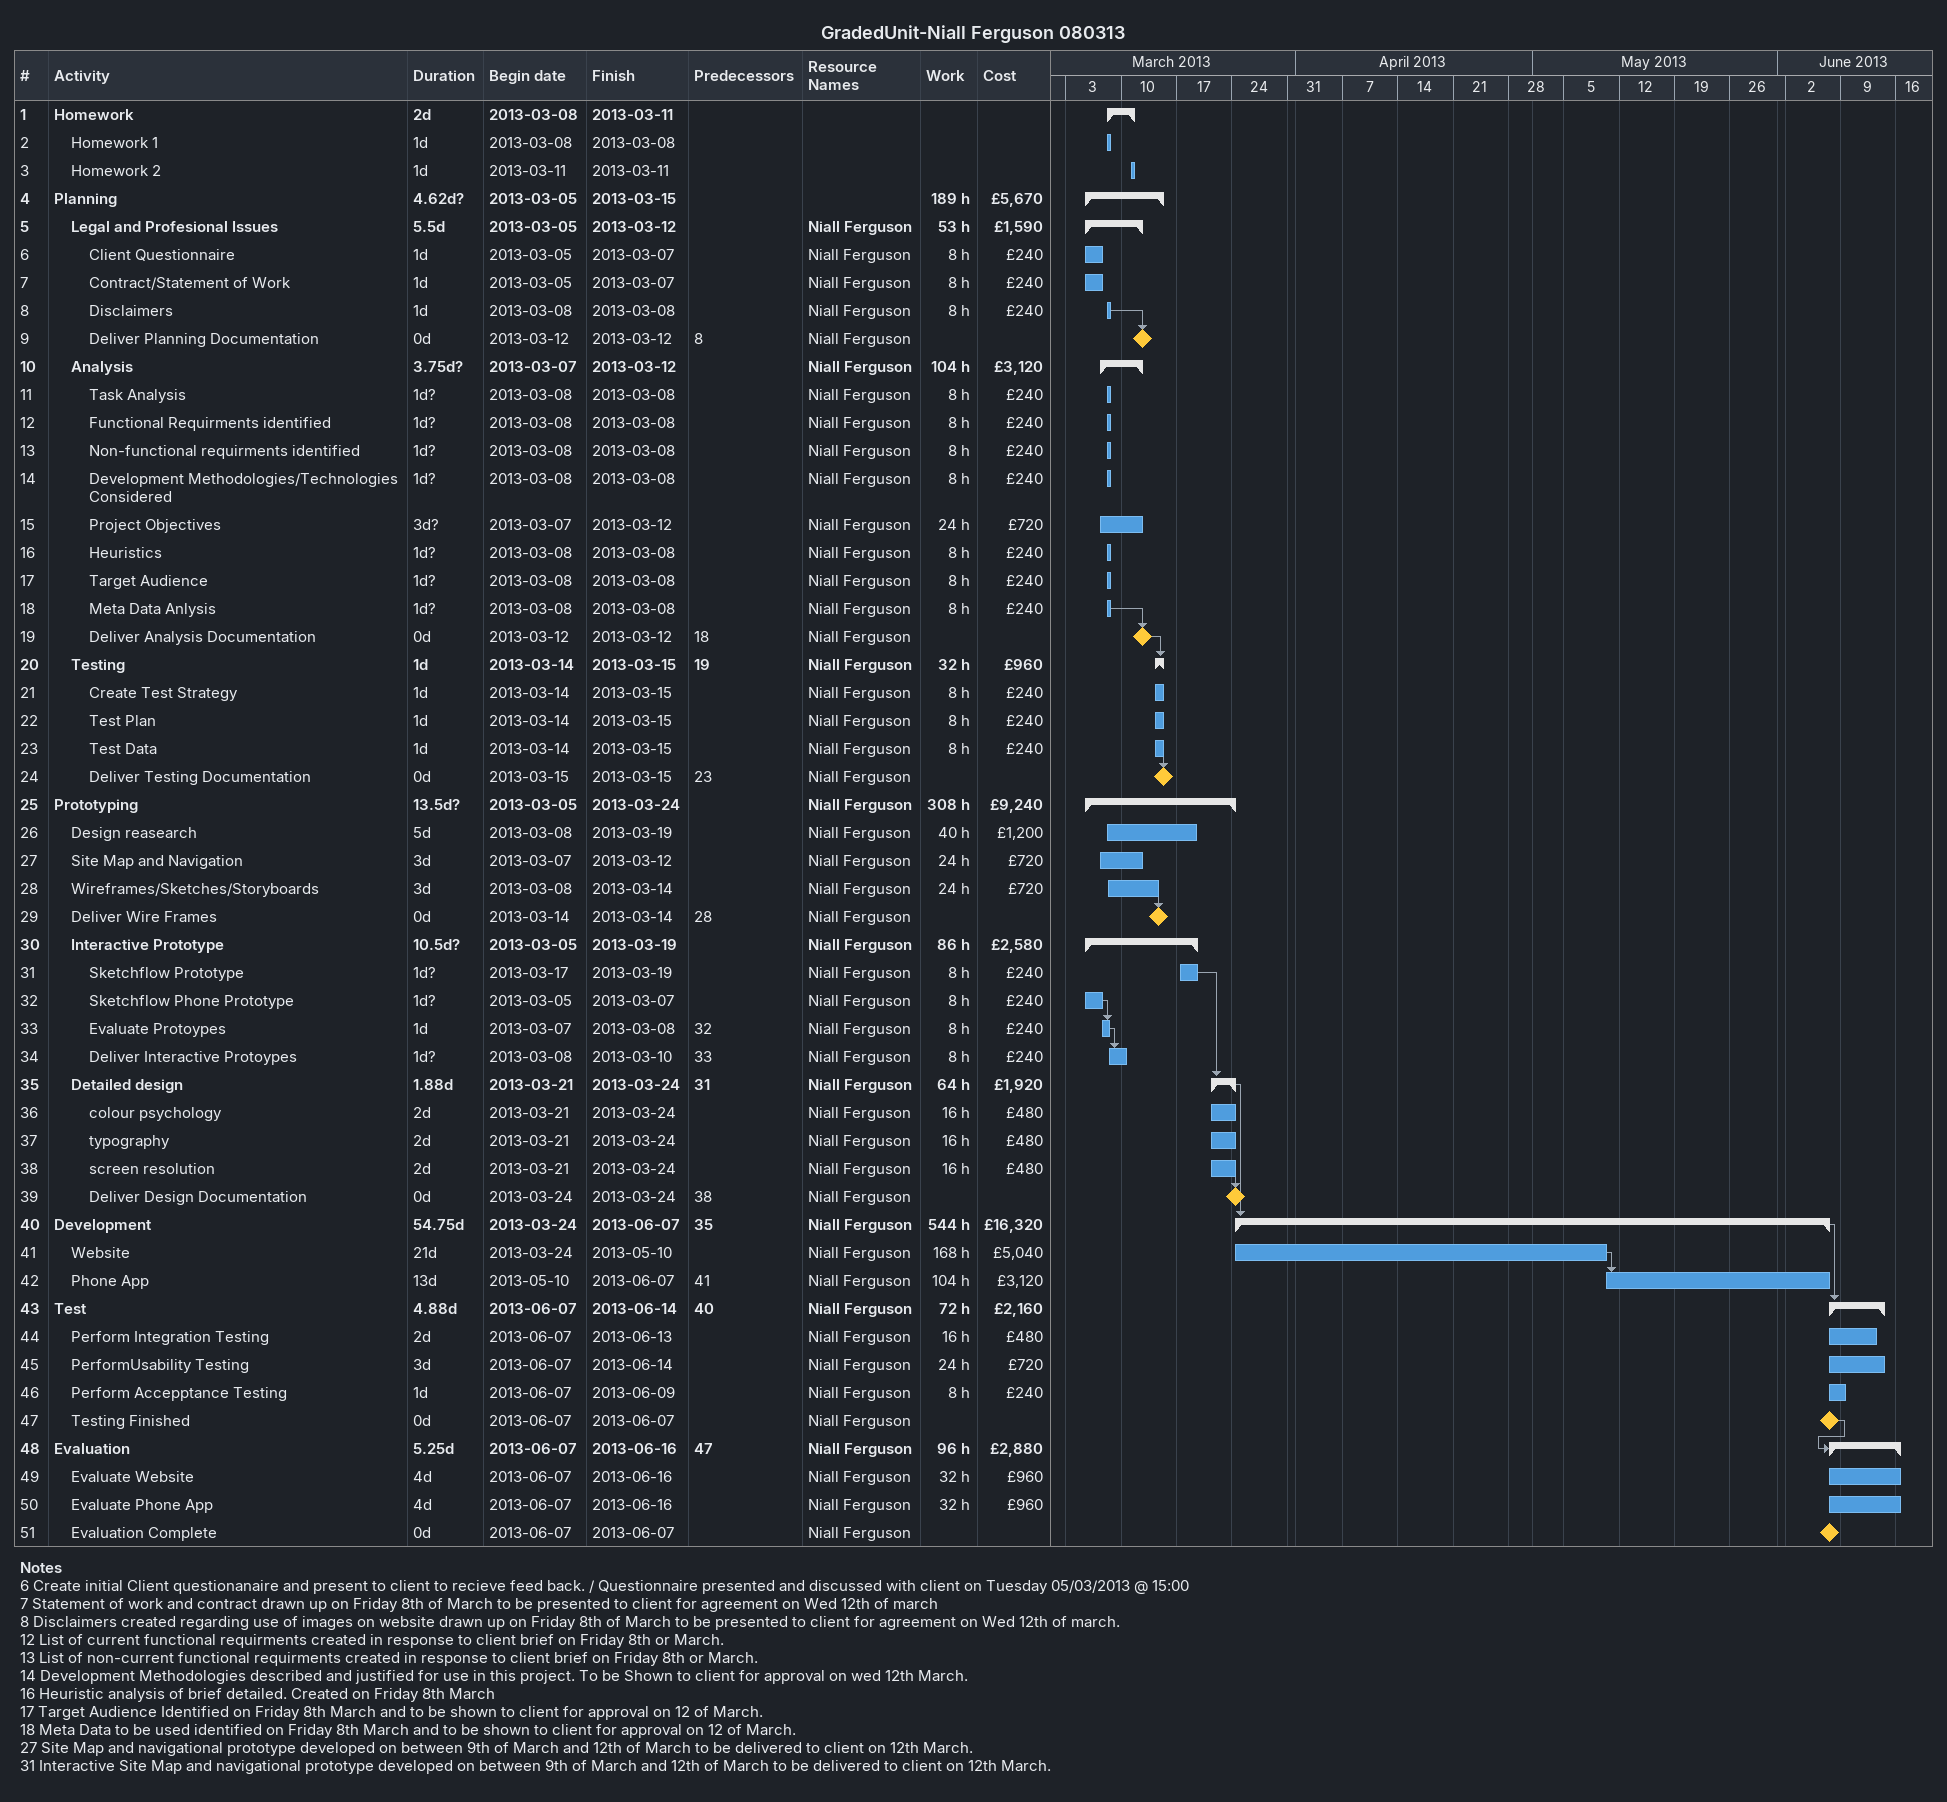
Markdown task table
GradedUnit-Niall Ferguson 080313

| ID | Level | Task | Duration | Start | Finish | Predecessors | Resources | Work (h) | Cost (£) |
|---|---|---|---|---|---|---|---|---|---|
| 1 | 1 | **Homework** | 2d | 2013-03-08 | 2013-03-11 |  |  |  |  |
| 2 | 2 | Homework 1 | 1d | 2013-03-08 | 2013-03-08 |  |  |  |  |
| 3 | 2 | Homework 2 | 1d | 2013-03-11 | 2013-03-11 |  |  |  |  |
| 4 | 1 | **Planning** | 4.62d? | 2013-03-05 | 2013-03-15 |  |  | 189 | 5670 |
| 5 | 2 | **Legal and Profesional Issues** | 5.5d | 2013-03-05 | 2013-03-12 |  | Niall Ferguson | 53 | 1590 |
| 6 | 3 | Client Questionnaire | 1d | 2013-03-05 | 2013-03-07 |  | Niall Ferguson | 8 | 240 |
| 7 | 3 | Contract/Statement of Work | 1d | 2013-03-05 | 2013-03-07 |  | Niall Ferguson | 8 | 240 |
| 8 | 3 | Disclaimers | 1d | 2013-03-08 | 2013-03-08 |  | Niall Ferguson | 8 | 240 |
| 9 | 3 | Deliver Planning Documentation | 0d | 2013-03-12 | 2013-03-12 | 8 | Niall Ferguson |  |  |
| 10 | 2 | **Analysis** | 3.75d? | 2013-03-07 | 2013-03-12 |  | Niall Ferguson | 104 | 3120 |
| 11 | 3 | Task Analysis | 1d? | 2013-03-08 | 2013-03-08 |  | Niall Ferguson | 8 | 240 |
| 12 | 3 | Functional Requirments identified | 1d? | 2013-03-08 | 2013-03-08 |  | Niall Ferguson | 8 | 240 |
| 13 | 3 | Non-functional requirments identified | 1d? | 2013-03-08 | 2013-03-08 |  | Niall Ferguson | 8 | 240 |
| 14 | 3 | Development Methodologies/Technologies Considered | 1d? | 2013-03-08 | 2013-03-08 |  | Niall Ferguson | 8 | 240 |
| 15 | 3 | Project Objectives | 3d? | 2013-03-07 | 2013-03-12 |  | Niall Ferguson | 24 | 720 |
| 16 | 3 | Heuristics | 1d? | 2013-03-08 | 2013-03-08 |  | Niall Ferguson | 8 | 240 |
| 17 | 3 | Target Audience | 1d? | 2013-03-08 | 2013-03-08 |  | Niall Ferguson | 8 | 240 |
| 18 | 3 | Meta Data Anlysis | 1d? | 2013-03-08 | 2013-03-08 |  | Niall Ferguson | 8 | 240 |
| 19 | 3 | Deliver Analysis Documentation | 0d | 2013-03-12 | 2013-03-12 | 18 | Niall Ferguson |  |  |
| 20 | 2 | **Testing** | 1d | 2013-03-14 | 2013-03-15 | 19 | Niall Ferguson | 32 | 960 |
| 21 | 3 | Create Test Strategy | 1d | 2013-03-14 | 2013-03-15 |  | Niall Ferguson | 8 | 240 |
| 22 | 3 | Test Plan | 1d | 2013-03-14 | 2013-03-15 |  | Niall Ferguson | 8 | 240 |
| 23 | 3 | Test Data | 1d | 2013-03-14 | 2013-03-15 |  | Niall Ferguson | 8 | 240 |
| 24 | 3 | Deliver Testing Documentation | 0d | 2013-03-15 | 2013-03-15 | 23 | Niall Ferguson |  |  |
| 25 | 1 | **Prototyping** | 13.5d? | 2013-03-05 | 2013-03-24 |  | Niall Ferguson | 308 | 9240 |
| 26 | 2 | Design reasearch | 5d | 2013-03-08 | 2013-03-19 |  | Niall Ferguson | 40 | 1200 |
| 27 | 2 | Site Map and Navigation | 3d | 2013-03-07 | 2013-03-12 |  | Niall Ferguson | 24 | 720 |
| 28 | 2 | Wireframes/Sketches/Storyboards | 3d | 2013-03-08 | 2013-03-14 |  | Niall Ferguson | 24 | 720 |
| 29 | 2 | Deliver Wire Frames | 0d | 2013-03-14 | 2013-03-14 | 28 | Niall Ferguson |  |  |
| 30 | 2 | **Interactive Prototype** | 10.5d? | 2013-03-05 | 2013-03-19 |  | Niall Ferguson | 86 | 2580 |
| 31 | 3 | Sketchflow Prototype | 1d? | 2013-03-17 | 2013-03-19 |  | Niall Ferguson | 8 | 240 |
| 32 | 3 | Sketchflow Phone Prototype | 1d? | 2013-03-05 | 2013-03-07 |  | Niall Ferguson | 8 | 240 |
| 33 | 3 | Evaluate Protoypes | 1d | 2013-03-07 | 2013-03-08 | 32 | Niall Ferguson | 8 | 240 |
| 34 | 3 | Deliver Interactive Protoypes | 1d? | 2013-03-08 | 2013-03-10 | 33 | Niall Ferguson | 8 | 240 |
| 35 | 2 | **Detailed design** | 1.88d | 2013-03-21 | 2013-03-24 | 31 | Niall Ferguson | 64 | 1920 |
| 36 | 3 | colour psychology | 2d | 2013-03-21 | 2013-03-24 |  | Niall Ferguson | 16 | 480 |
| 37 | 3 | typography | 2d | 2013-03-21 | 2013-03-24 |  | Niall Ferguson | 16 | 480 |
| 38 | 3 | screen resolution | 2d | 2013-03-21 | 2013-03-24 |  | Niall Ferguson | 16 | 480 |
| 39 | 3 | Deliver Design Documentation | 0d | 2013-03-24 | 2013-03-24 | 38 | Niall Ferguson |  |  |
| 40 | 1 | **Development** | 54.75d | 2013-03-24 | 2013-06-07 | 35 | Niall Ferguson | 544 | 16320 |
| 41 | 2 | Website | 21d | 2013-03-24 | 2013-05-10 |  | Niall Ferguson | 168 | 5040 |
| 42 | 2 | Phone App | 13d | 2013-05-10 | 2013-06-07 | 41 | Niall Ferguson | 104 | 3120 |
| 43 | 1 | **Test** | 4.88d | 2013-06-07 | 2013-06-14 | 40 | Niall Ferguson | 72 | 2160 |
| 44 | 2 | Perform Integration Testing | 2d | 2013-06-07 | 2013-06-13 |  | Niall Ferguson | 16 | 480 |
| 45 | 2 | PerformUsability Testing | 3d | 2013-06-07 | 2013-06-14 |  | Niall Ferguson | 24 | 720 |
| 46 | 2 | Perform Accepptance Testing | 1d | 2013-06-07 | 2013-06-09 |  | Niall Ferguson | 8 | 240 |
| 47 | 2 | Testing Finished | 0d | 2013-06-07 | 2013-06-07 |  | Niall Ferguson |  |  |
| 48 | 1 | **Evaluation** | 5.25d | 2013-06-07 | 2013-06-16 | 47 | Niall Ferguson | 96 | 2880 |
| 49 | 2 | Evaluate Website | 4d | 2013-06-07 | 2013-06-16 |  | Niall Ferguson | 32 | 960 |
| 50 | 2 | Evaluate Phone App | 4d | 2013-06-07 | 2013-06-16 |  | Niall Ferguson | 32 | 960 |
| 51 | 2 | Evaluation Complete | 0d | 2013-06-07 | 2013-06-07 |  | Niall Ferguson |  |  |

Notes
- 6: Create initial Client questionanaire and present to client to recieve feed back. / Questionnaire presented and discussed with client on Tuesday 05/03/2013 @ 15:00
- 7: Statement of work and contract drawn up on Friday 8th of March to be presented to client for agreement on Wed 12th of march
- 8: Disclaimers created regarding use of images on website drawn up on Friday 8th of March to be presented to client for agreement on Wed 12th of march.
- 12: List of current functional requirments created in response to client brief on Friday 8th or March.
- 13: List of non-current functional requirments created in response to client brief on Friday 8th or March.
- 14: Development Methodologies described and justified for use in this project. To be Shown to client for approval on wed 12th March.
- 16: Heuristic analysis of brief detailed. Created on Friday 8th March
- 17: Target Audience Identified on Friday 8th March and to be shown to client for approval on 12 of March.
- 18: Meta Data to be used identified on Friday 8th March and to be shown to client for approval on 12 of March.
- 27: Site Map and navigational prototype developed on between 9th of March and 12th of March to be delivered to client on 12th March.
- 31: Interactive Site Map and navigational prototype developed on between 9th of March and 12th of March to be delivered to client on 12th March.
